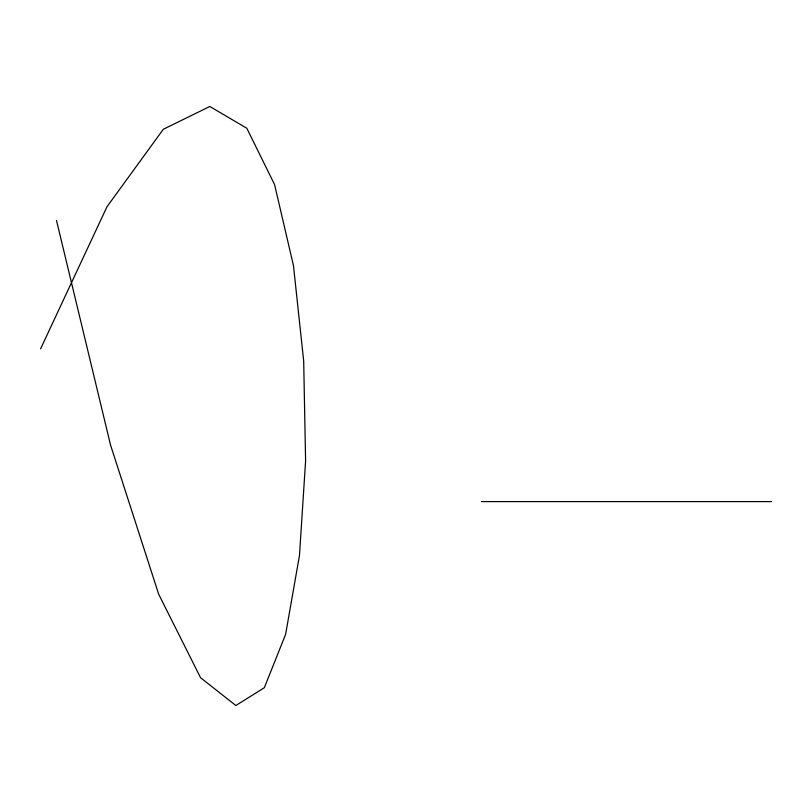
<?xml version="1.0" encoding="UTF-8"?>
<svg xmlns="http://www.w3.org/2000/svg" width="812" height="812" viewBox="0 0 812 812"><rect width="100%" height="100%" fill="white"/><g stroke="black" fill="none" stroke-linecap="round" stroke-linejoin="round"><path stroke-width="1.22" d="M40.6 348.784L107.011 206.705L163.313 129.281L209.821 106.474L246.818 128.266L274.588 184.639L293.457 265.575L303.688 361.035L305.596 461.003L299.476 555.459L285.611 634.385L264.306 687.744L235.856 705.526L200.554 677.705L158.695 594.252L110.574 445.149L56.485 220.377M481.414 501.593L771.4 501.593"/></g></svg>
